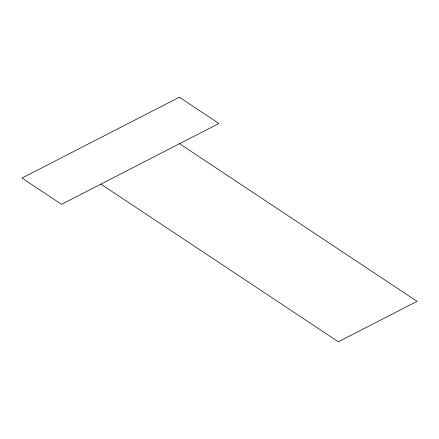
<?xml version="1.0" encoding="UTF-8"?>
<svg xmlns="http://www.w3.org/2000/svg" width="439" height="439" viewBox="0 0 439 439"><rect width="100%" height="100%" fill="white"/><g stroke="black" fill="none" stroke-linecap="round" stroke-linejoin="round"><path stroke-width="0.66" d="M179.562 143.707L417.05 301.357L338.365 341.778L100.877 184.133M179.326 97.222L21.95 178.069L61.531 204.344L218.907 123.496L179.326 97.222"/></g></svg>
